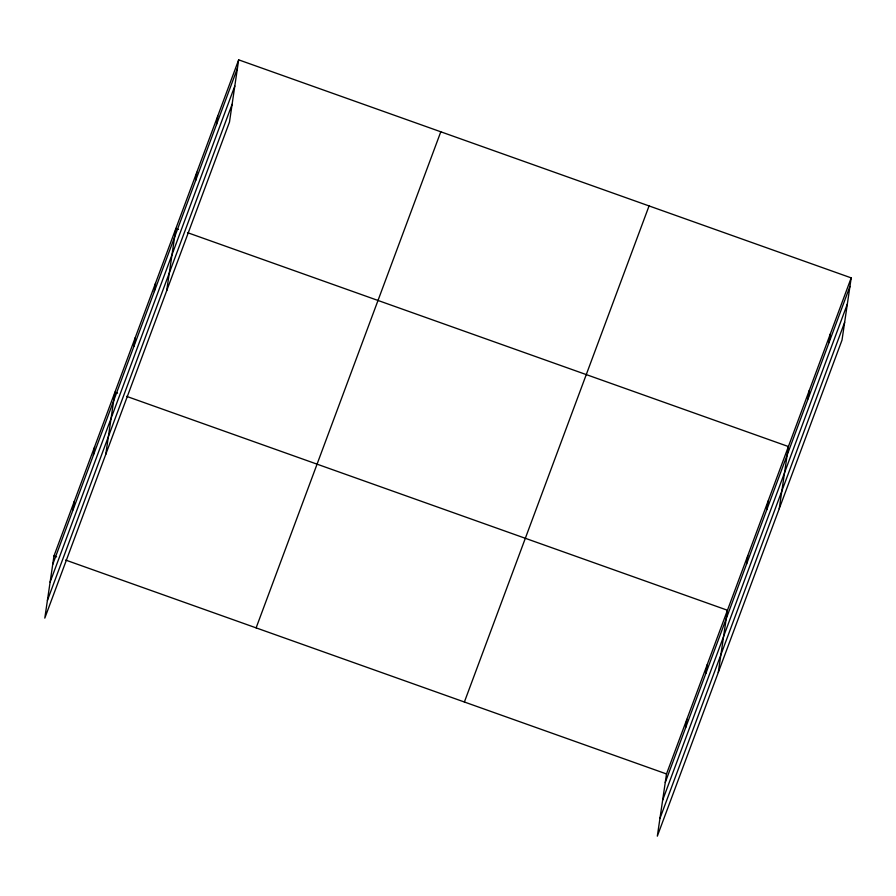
<?xml version="1.0" encoding="UTF-8"?>
<svg xmlns="http://www.w3.org/2000/svg" width="896" height="896" viewBox="0 0 896 896"><rect width="100%" height="100%" fill="white"/><g stroke="black" fill="none" stroke-linecap="round" stroke-linejoin="round"><path stroke-width="1.34" d="M238.672 59.842L53.984 555.912L44.8 618.117L229.488 122.046L238.672 59.842L851.2 277.883L842.016 340.088L657.328 836.158L666.512 773.954L851.2 277.883M73.046 509.846L74.301 501.346M93.363 455.269L94.618 446.779M105.75 454.418L114.934 392.213L117.522 393.131M133.997 346.136L135.251 337.646M154.302 291.57L155.557 283.069M166.69 290.707L175.874 228.502L178.472 229.432M195.552 180.779L196.806 172.278M216.485 124.555L217.739 116.066M685.574 727.888L686.829 719.387M705.891 673.322L707.146 664.821M718.278 672.459L727.462 610.254L126.594 396.357M746.525 564.178L747.779 555.688M766.842 509.611L768.096 501.122M779.218 508.749L788.413 446.544L187.533 232.658M808.08 398.821L809.334 390.331M829.013 342.597L830.267 334.107M52.73 564.413L237.418 68.331M50.109 582.131L234.797 86.061M47.421 600.398L232.098 104.317M256.122 627.872L440.798 131.79M464.386 702.005L649.062 205.923M665.258 782.454L849.946 286.373M662.648 800.173L847.325 304.102M659.949 818.44L844.637 322.358M53.984 555.912L56.571 556.842M65.643 560.067L666.512 773.954"/></g></svg>
